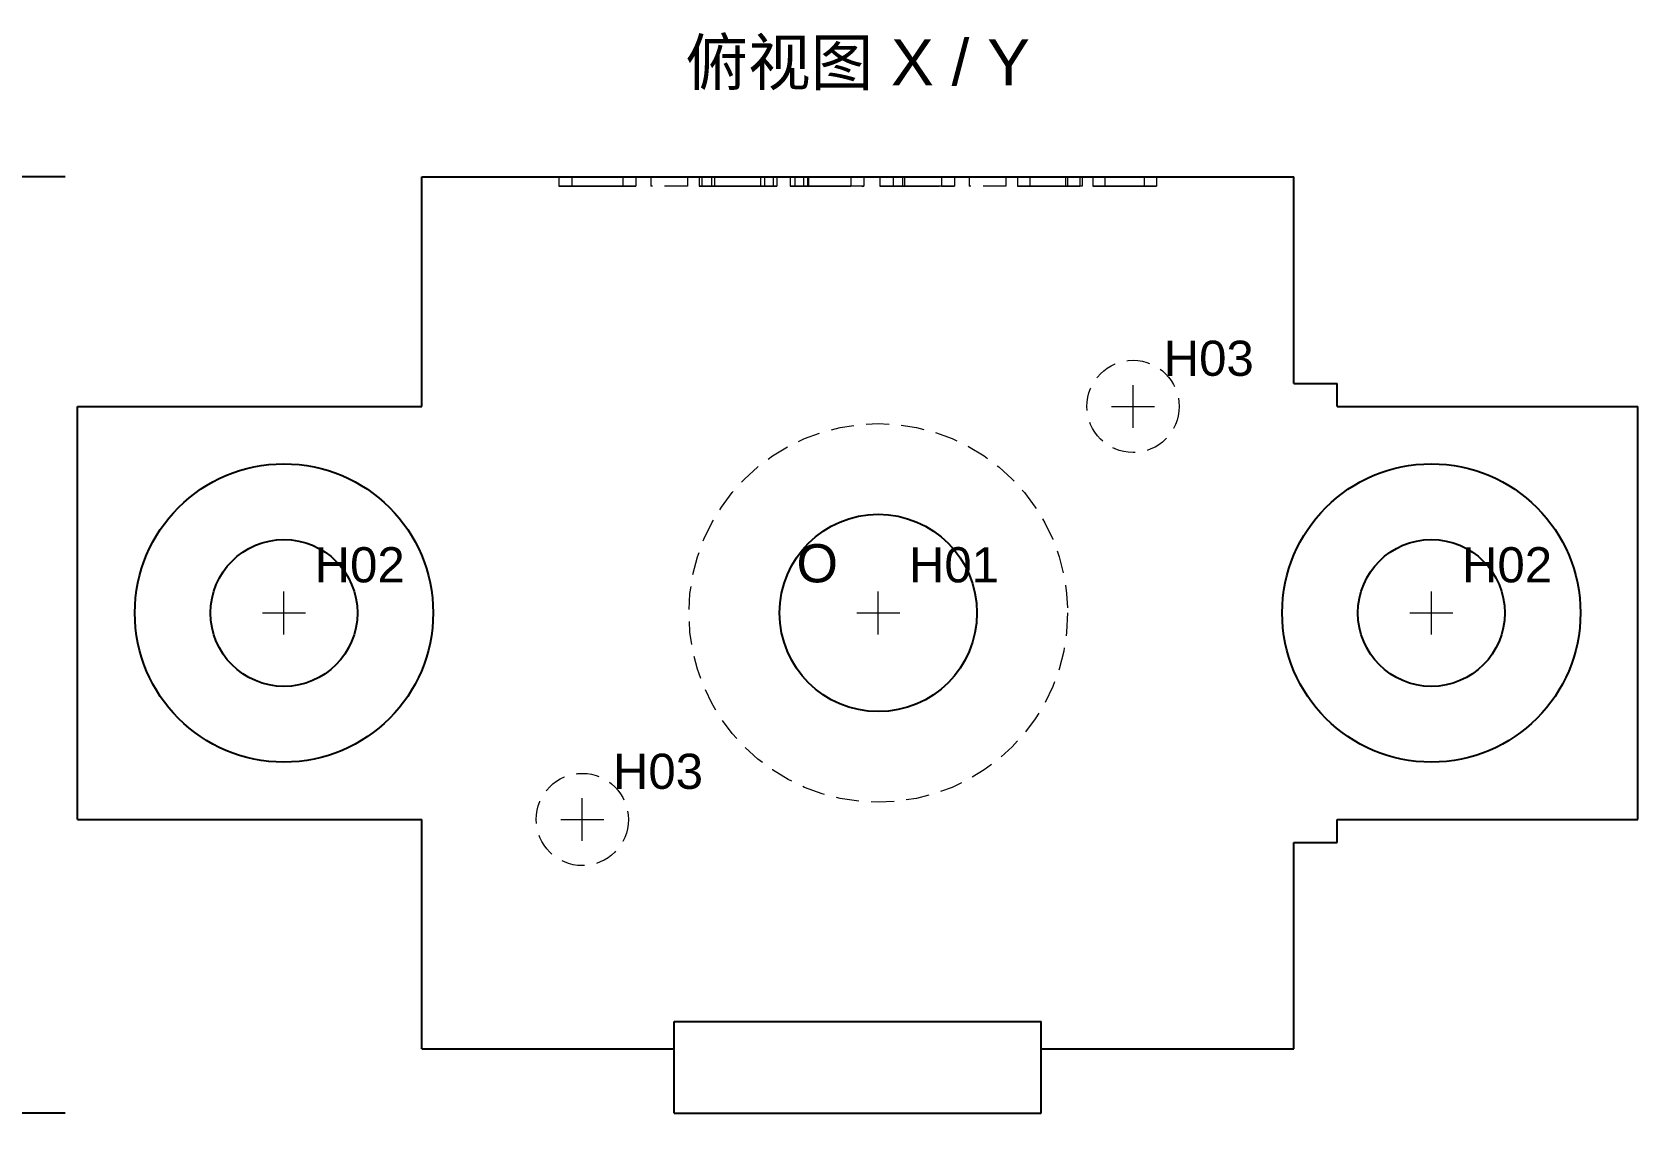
# Model space of a CAD drawing. Header units: millimetres. Extents: x 6 to 223, y 20 to 91.
# Drawn here: x 35.68 to 70.67, y 20.19 to 44.02 of the extents above; entities that cross this region are included whole.
import ezdxf
from ezdxf.enums import TextEntityAlignment as Align

# ---------------------------------------------------------------- set-up
doc = ezdxf.new("R2010")
doc.units = ezdxf.units.MM
doc.linetypes.add('WP_HIDDEN', pattern=[2.3, 1.5, -0.8])
for name, color, linetype, lineweight in [('ANNOTATIONS', 7, 'CONTINUOUS', 18), ('DIMENSIONS', 7, 'CONTINUOUS', 18), ('HIDDEN', 7, 'WP_HIDDEN', 13), ('VISIBLE', 7, 'CONTINUOUS', 25)]:
    doc.layers.add(name, color=color, linetype=linetype, lineweight=lineweight)
doc.styles.add('CJK', font='Arial Unicode.ttf')
doc.styles.add('OpenSansCondensed-Light', font='OpenSansCondensed-Light.ttf')
doc.dimstyles.new('EZDXF', dxfattribs={"dimtxt": 0.25, "dimasz": 0.175, "dimexe": 0.375, "dimexo": 0.125, "dimgap": 0.1, "dimtad": 1, "dimlfac": 100, "dimzin": 12, "dimdsep": 46, "dimtxsty": 'OpenSansCondensed-Light', "dimblk": 'ARCHTICK', "dimcen": 2.5, "dimazin": 3, "dimtfac": 0.5, "dimtmove": 2, "dimatfit": 3})

# ---------------------------------------------------------------- blocks, each defined once
blk = doc.blocks.new('_ARCHTICK')
at = {"color": 0, "linetype": 'BYBLOCK', "const_width": 0.15}
blk.add_lwpolyline([(-0.5, -0.5), (0.5, 0.5)], dxfattribs=at)

msp = doc.modelspace()

# ---------------------------------------------------------------- linework, layer by layer
at = {"layer": 'ANNOTATIONS'}
for p, q in [((59.66667, 35.4), (59.66667, 36.33333)), ((59.2, 35.86667), (60.13333, 35.86667)), ((41.16667, 30.9), (41.16667, 31.83333)), ((54.11667, 30.9), (54.11667, 31.83333)), ((66.16667, 30.9), (66.16667, 31.83333)), ((40.7, 31.36667), (41.63333, 31.36667)), ((53.65, 31.36667), (54.58333, 31.36667)), ((65.7, 31.36667), (66.63333, 31.36667)), ((47.66667, 26.4), (47.66667, 27.33333)), ((47.2, 26.86667), (48.13333, 26.86667))]:
    msp.add_line(p, q, dxfattribs=at)
at = {"layer": 'HIDDEN', "ltscale": 0.333333}
for p, q in [((47.44035, 40.86667), (47.15882, 40.86667)), ((47.15882, 40.86667), (47.15882, 40.66667)), ((47.44035, 40.66667), (47.15882, 40.66667)), ((47.44035, 40.86667), (47.44035, 40.66667)), ((48.83204, 40.86667), (48.55051, 40.86667)), ((48.55051, 40.86667), (48.55051, 40.66667)), ((48.83204, 40.66667), (48.55051, 40.66667)), ((48.83204, 40.86667), (48.83204, 40.66667)), ((49.96106, 40.86667), (49.15855, 40.86667)), ((49.15855, 40.86667), (49.15855, 40.66667)), ((49.96106, 40.66667), (49.15855, 40.66667)), ((49.96106, 40.86667), (49.96106, 40.66667)), ((50.21066, 40.86667), (50.21066, 40.66667)), ((50.27452, 40.86667), (50.54444, 40.86667)), ((50.27452, 40.86667), (50.27452, 40.66667)), ((50.27452, 40.66667), (50.54444, 40.66667)), ((50.48204, 40.86667), (50.48204, 40.66667)), ((50.54444, 40.86667), (50.54444, 40.66667)), ((51.55156, 40.86667), (51.55156, 40.66667)), ((51.9042, 40.86667), (51.63863, 40.86667)), ((51.63863, 40.86667), (51.63863, 40.66667)), ((51.9042, 40.66667), (51.63863, 40.66667)), ((51.82293, 40.86667), (51.82293, 40.66667)), ((51.9042, 40.86667), (51.9042, 40.66667)), ((52.19589, 40.86667), (52.19589, 40.66667)), ((52.29892, 40.86667), (52.29892, 40.66667)), ((52.48758, 40.86667), (52.48758, 40.66667)), ((52.5761, 40.86667), (52.5761, 40.66667)), ((52.59642, 40.86667), (52.59642, 40.66667)), ((52.99114, 40.86667), (53.80235, 40.86667)), ((53.52082, 40.86667), (52.99114, 40.86667)), ((52.99114, 40.66667), (53.80235, 40.66667)), ((53.52082, 40.66667), (52.99114, 40.66667)), ((53.80235, 40.86667), (53.0042, 40.86667)), ((53.80235, 40.66667), (53.0042, 40.66667)), ((53.02887, 40.86667), (53.52082, 40.86667)), ((53.02887, 40.66667), (53.52082, 40.66667)), ((53.52082, 40.86667), (53.0608, 40.86667)), ((53.52082, 40.66667), (53.0608, 40.66667)), ((53.09562, 40.86667), (53.52082, 40.86667)), ((53.09562, 40.66667), (53.52082, 40.66667)), ((53.52082, 40.86667), (53.52082, 40.66667)), ((53.80235, 40.86667), (53.80235, 40.66667)), ((54.14919, 40.86667), (54.14919, 40.66667)), ((54.43942, 40.86667), (54.43942, 40.66667)), ((54.64694, 40.86667), (54.64694, 40.66667)), ((54.68467, 40.86667), (54.68467, 40.66667)), ((55.49153, 40.86667), (54.94153, 40.86667)), ((55.49153, 40.66667), (54.94153, 40.66667)), ((54.94589, 40.86667), (55.49153, 40.86667)), ((54.94589, 40.66667), (55.49153, 40.66667)), ((54.94734, 40.86667), (55.49153, 40.86667)), ((54.94734, 40.66667), (55.49153, 40.66667)), ((55.77307, 40.86667), (54.97056, 40.86667)), ((55.77307, 40.66667), (54.97056, 40.66667)), ((55.49153, 40.86667), (55.77307, 40.86667)), ((55.49153, 40.86667), (55.49153, 40.66667)), ((55.49153, 40.66667), (55.77307, 40.66667)), ((55.77307, 40.86667), (55.77307, 40.66667)), ((56.89774, 40.86667), (56.09523, 40.86667)), ((56.09523, 40.86667), (56.09523, 40.66667)), ((56.89774, 40.66667), (56.09523, 40.66667)), ((56.89774, 40.86667), (56.89774, 40.66667)), ((58.19219, 40.86667), (57.14879, 40.86667)), ((57.14879, 40.86667), (58.55499, 40.86667)), ((57.14879, 40.86667), (57.14879, 40.66667)), ((57.14879, 40.66667), (58.55499, 40.66667)), ((58.19219, 40.66667), (57.14879, 40.66667)), ((57.15169, 40.86667), (57.15169, 40.66667)), ((57.42016, 40.86667), (57.42016, 40.66667)), ((58.19219, 40.86667), (58.19219, 40.66667)), ((58.23718, 40.86667), (58.50565, 40.86667)), ((58.23718, 40.86667), (58.23718, 40.66667)), ((58.23718, 40.66667), (58.50565, 40.66667)), ((58.50565, 40.86667), (58.50565, 40.66667)), ((58.55499, 40.86667), (58.55499, 40.66667)), ((58.78718, 40.86667), (58.78718, 40.66667)), ((59.05565, 40.86667), (59.05565, 40.66667)), ((59.90605, 40.86667), (59.90605, 40.66667)), ((60.17452, 40.86667), (60.17452, 40.66667)), ((49.66667, 21.86667), (49.66667, 22.46667)), ((57.66667, 21.86667), (57.66667, 22.46667)), ((49.66667, 20.46667), (49.66667, 21.86667)), ((57.66667, 20.46667), (57.66667, 21.86667))]:
    msp.add_line(p, q, dxfattribs=at)
for points in [[(47.23138, 40.86667), (47.19867, 40.86667), (47.17608, 40.86667), (47.15882, 40.86667)], [(47.15882, 40.66667), (47.17696, 40.66667), (47.23138, 40.66667)], [(47.49332, 40.86667), (47.40655, 40.86667), (47.33365, 40.86667), (47.27515, 40.86667), (47.23138, 40.86667)], [(47.23138, 40.66667), (47.27496, 40.66667), (47.33314, 40.66667), (47.40593, 40.66667), (47.49332, 40.66667)], [(47.44035, 40.86667), (47.44745, 40.86667), (47.47038, 40.86667), (47.51145, 40.86667), (47.57241, 40.86667)], [(47.57241, 40.66667), (47.51463, 40.66667), (47.47336, 40.66667), (47.4486, 40.66667), (47.44035, 40.66667)], [(47.99035, 40.86667), (47.84788, 40.86667), (47.71666, 40.86667), (47.59805, 40.86667), (47.49332, 40.86667)], [(47.49332, 40.66667), (47.5954, 40.66667), (47.71226, 40.66667), (47.84391, 40.66667), (47.99035, 40.66667)], [(47.57241, 40.86667), (47.6524, 40.86667), (47.75445, 40.86667), (47.87622, 40.86667), (48.01502, 40.86667)], [(48.01502, 40.66667), (47.8709, 40.66667), (47.74909, 40.66667), (47.64959, 40.66667), (47.57241, 40.66667)], [(48.4794, 40.86667), (48.37496, 40.86667), (48.25792, 40.86667), (48.12934, 40.86667), (47.99035, 40.86667)], [(47.99035, 40.66667), (48.13302, 40.66667), (48.26208, 40.66667), (48.37754, 40.66667), (48.4794, 40.66667)], [(48.01502, 40.86667), (48.18161, 40.86667), (48.32194, 40.86667)], [(48.32194, 40.66667), (48.18245, 40.66667), (48.01502, 40.66667)], [(48.32194, 40.86667), (48.42893, 40.86667), (48.49899, 40.86667)], [(48.49899, 40.66667), (48.42897, 40.66667), (48.32194, 40.66667)], [(48.75077, 40.86667), (48.70338, 40.86667), (48.64217, 40.86667), (48.56736, 40.86667), (48.4794, 40.86667)], [(48.4794, 40.66667), (48.56765, 40.66667), (48.64229, 40.66667), (48.70333, 40.66667), (48.75077, 40.66667)], [(48.49899, 40.86667), (48.53824, 40.86667), (48.55051, 40.86667)], [(48.55051, 40.66667), (48.53763, 40.66667), (48.49899, 40.66667)], [(48.83204, 40.86667), (48.81279, 40.86667), (48.7875, 40.86667), (48.75077, 40.86667)], [(48.75077, 40.66667), (48.78632, 40.66667), (48.81172, 40.66667), (48.82696, 40.66667), (48.83204, 40.66667)], [(50.21066, 40.86667), (50.21615, 40.86667), (50.23271, 40.86667), (50.2604, 40.86667), (50.29919, 40.86667)], [(50.30789, 40.86667), (50.26547, 40.86667), (50.23504, 40.86667), (50.21675, 40.86667), (50.21066, 40.86667)], [(50.21066, 40.66667), (50.21674, 40.66667), (50.23497, 40.66667), (50.26536, 40.66667), (50.30789, 40.66667)], [(50.29919, 40.66667), (50.26046, 40.66667), (50.23279, 40.66667), (50.2162, 40.66667), (50.21066, 40.66667)], [(50.27452, 40.86667), (50.28371, 40.86667), (50.30418, 40.86667), (50.33596, 40.86667), (50.379, 40.86667)], [(50.379, 40.66667), (50.33601, 40.66667), (50.30427, 40.66667), (50.28377, 40.66667), (50.27452, 40.66667)], [(50.29919, 40.86667), (50.35009, 40.86667), (50.41304, 40.86667), (50.48766, 40.86667), (50.57346, 40.86667)], [(50.57346, 40.66667), (50.48666, 40.66667), (50.41202, 40.66667), (50.34952, 40.66667), (50.29919, 40.66667)], [(50.58725, 40.86667), (50.50202, 40.86667), (50.42685, 40.86667), (50.36206, 40.86667), (50.30789, 40.86667)], [(50.30789, 40.66667), (50.36181, 40.66667), (50.42635, 40.66667), (50.50149, 40.66667), (50.58725, 40.66667)], [(50.379, 40.86667), (50.43303, 40.86667), (50.49753, 40.86667), (50.6569, 40.86667)], [(50.6569, 40.66667), (50.57178, 40.66667), (50.49709, 40.66667), (50.43283, 40.66667), (50.379, 40.66667)], [(50.48204, 40.86667), (50.4971, 40.86667), (50.54226, 40.86667)], [(50.54008, 40.86667), (50.49653, 40.86667), (50.48204, 40.86667)], [(50.48204, 40.66667), (50.49655, 40.66667), (50.54008, 40.66667)], [(50.54226, 40.66667), (50.49709, 40.66667), (50.48204, 40.66667)], [(50.73164, 40.86667), (50.61752, 40.86667), (50.54008, 40.86667)], [(50.54008, 40.66667), (50.617, 40.66667), (50.73164, 40.66667)], [(50.54226, 40.86667), (50.61857, 40.86667), (50.72584, 40.86667)], [(50.72584, 40.66667), (50.61827, 40.66667), (50.54226, 40.66667)], [(50.69173, 40.86667), (50.63507, 40.86667), (50.59166, 40.86667), (50.56152, 40.86667), (50.54444, 40.86667)], [(50.54444, 40.66667), (50.56181, 40.66667), (50.59214, 40.66667), (50.63545, 40.66667), (50.69173, 40.66667)], [(50.57346, 40.86667), (50.65635, 40.86667), (50.76492, 40.86667), (50.89544, 40.86667), (51.04437, 40.86667)], [(51.04437, 40.66667), (50.88624, 40.66667), (50.75504, 40.66667), (50.65078, 40.66667), (50.57346, 40.66667)], [(50.99721, 40.86667), (50.78182, 40.86667), (50.58725, 40.86667)], [(50.58725, 40.66667), (50.7808, 40.66667), (50.99721, 40.66667)], [(50.6569, 40.86667), (50.85309, 40.86667), (51.07412, 40.86667)], [(51.07412, 40.66667), (50.85154, 40.66667), (50.6569, 40.66667)], [(51.06251, 40.86667), (50.94997, 40.86667), (50.84991, 40.86667), (50.7635, 40.86667), (50.69173, 40.86667)], [(50.69173, 40.66667), (50.76198, 40.66667), (50.84719, 40.66667), (50.94737, 40.66667), (51.06251, 40.66667)], [(50.72584, 40.86667), (50.85917, 40.86667), (51.01027, 40.86667)], [(51.01027, 40.66667), (50.85862, 40.66667), (50.72584, 40.66667)], [(51.1104, 40.86667), (50.98347, 40.86667), (50.8759, 40.86667), (50.79092, 40.86667), (50.73164, 40.86667)], [(50.73164, 40.66667), (50.78742, 40.66667), (50.86914, 40.66667), (50.9768, 40.66667), (51.1104, 40.66667)], [(51.48118, 40.86667), (51.37535, 40.86667), (51.25888, 40.86667), (50.99721, 40.86667)], [(50.99721, 40.66667), (51.13575, 40.66667), (51.26259, 40.66667), (51.37774, 40.66667), (51.48118, 40.66667)], [(51.01027, 40.86667), (51.18202, 40.86667), (51.33679, 40.86667)], [(51.33679, 40.66667), (51.1826, 40.66667), (51.01027, 40.66667)], [(51.04437, 40.86667), (51.18968, 40.86667), (51.31224, 40.86667), (51.40699, 40.86667), (51.46884, 40.86667)], [(51.46884, 40.66667), (51.41184, 40.66667), (51.32209, 40.66667), (51.1996, 40.66667), (51.04437, 40.66667)], [(51.43474, 40.86667), (51.36574, 40.86667), (51.27981, 40.86667), (51.17823, 40.86667), (51.06251, 40.86667)], [(51.06251, 40.66667), (51.18155, 40.66667), (51.28327, 40.66667), (51.36767, 40.66667), (51.43474, 40.66667)], [(51.07412, 40.86667), (51.27826, 40.86667), (51.46449, 40.86667)], [(51.46449, 40.66667), (51.2791, 40.66667), (51.07412, 40.66667)], [(51.52109, 40.86667), (51.44773, 40.86667), (51.35331, 40.86667), (51.2401, 40.86667), (51.1104, 40.86667)], [(51.1104, 40.66667), (51.246, 40.66667), (51.35964, 40.66667), (51.45134, 40.66667), (51.52109, 40.66667)], [(51.33679, 40.86667), (51.46237, 40.86667), (51.55084, 40.86667)], [(51.55084, 40.66667), (51.46286, 40.66667), (51.33679, 40.66667)], [(51.55156, 40.86667), (51.54423, 40.86667), (51.52222, 40.86667), (51.48562, 40.86667), (51.43474, 40.86667)], [(51.43474, 40.66667), (51.48585, 40.66667), (51.52236, 40.66667), (51.54426, 40.66667), (51.55156, 40.66667)], [(51.46449, 40.86667), (51.61856, 40.86667), (51.6803, 40.86667), (51.73151, 40.86667)], [(51.73151, 40.66667), (51.68054, 40.66667), (51.61904, 40.66667), (51.54703, 40.66667), (51.46449, 40.66667)], [(51.46884, 40.86667), (51.50502, 40.86667), (51.5309, 40.86667), (51.54641, 40.86667), (51.55156, 40.86667)], [(51.55156, 40.66667), (51.54639, 40.66667), (51.53088, 40.66667), (51.50503, 40.66667), (51.46884, 40.66667)], [(51.78738, 40.86667), (51.72653, 40.86667), (51.65504, 40.86667), (51.57314, 40.86667), (51.48118, 40.86667)], [(51.48118, 40.66667), (51.57351, 40.66667), (51.65532, 40.66667), (51.72661, 40.66667), (51.78738, 40.66667)], [(51.7482, 40.86667), (51.65353, 40.86667), (51.52109, 40.86667)], [(51.52109, 40.66667), (51.65405, 40.66667), (51.7482, 40.66667)], [(51.55084, 40.86667), (51.60747, 40.86667), (51.63863, 40.86667)], [(51.63863, 40.66667), (51.60725, 40.66667), (51.55084, 40.66667)], [(51.73151, 40.86667), (51.77143, 40.86667), (51.80003, 40.86667), (51.81721, 40.86667), (51.82293, 40.86667)], [(51.82293, 40.66667), (51.81722, 40.66667), (51.80008, 40.66667), (51.77151, 40.66667), (51.73151, 40.66667)], [(51.82293, 40.86667), (51.80428, 40.86667), (51.7482, 40.86667)], [(51.7482, 40.66667), (51.80425, 40.66667), (51.82293, 40.66667)], [(51.9042, 40.86667), (51.89479, 40.86667), (51.87221, 40.86667), (51.83638, 40.86667), (51.78738, 40.86667)], [(51.78738, 40.66667), (51.83631, 40.66667), (51.87209, 40.66667), (51.89472, 40.66667), (51.9042, 40.66667)], [(52.19589, 40.86667), (52.20231, 40.86667), (52.22171, 40.86667), (52.25418, 40.86667), (52.29965, 40.86667)], [(52.25901, 40.86667), (52.21164, 40.86667), (52.19589, 40.86667)], [(52.19589, 40.66667), (52.21167, 40.66667), (52.25901, 40.66667)], [(52.29965, 40.66667), (52.25425, 40.66667), (52.22183, 40.66667), (52.20237, 40.66667), (52.19589, 40.66667)], [(52.41502, 40.86667), (52.32932, 40.86667), (52.25901, 40.86667)], [(52.25901, 40.66667), (52.32958, 40.66667), (52.41502, 40.66667)], [(52.29892, 40.86667), (52.30415, 40.86667), (52.31985, 40.86667), (52.34596, 40.86667), (52.38237, 40.86667)], [(52.37293, 40.86667), (52.31745, 40.86667), (52.29892, 40.86667)], [(52.29892, 40.66667), (52.31743, 40.66667), (52.37293, 40.66667)], [(52.38237, 40.66667), (52.34586, 40.66667), (52.31978, 40.66667), (52.30414, 40.66667), (52.29892, 40.66667)], [(52.29965, 40.86667), (52.35747, 40.86667), (52.42645, 40.86667), (52.50625, 40.86667), (52.59642, 40.86667)], [(52.59642, 40.66667), (52.50549, 40.66667), (52.42572, 40.66667), (52.35711, 40.66667), (52.29965, 40.66667)], [(52.59642, 40.86667), (52.46621, 40.86667), (52.37293, 40.86667)], [(52.37293, 40.66667), (52.46581, 40.66667), (52.59642, 40.66667)], [(52.38237, 40.86667), (52.48182, 40.86667), (52.6131, 40.86667)], [(52.6131, 40.66667), (52.48177, 40.66667), (52.38237, 40.66667)], [(52.64793, 40.86667), (52.52009, 40.86667), (52.41502, 40.86667)], [(52.41502, 40.66667), (52.51968, 40.66667), (52.64793, 40.66667)], [(52.48758, 40.86667), (52.49807, 40.86667), (52.52966, 40.86667)], [(52.54853, 40.86667), (52.50277, 40.86667), (52.48758, 40.86667)], [(52.52966, 40.66667), (52.4981, 40.66667), (52.48758, 40.66667)], [(52.48758, 40.66667), (52.50281, 40.66667), (52.54853, 40.66667)], [(52.52966, 40.86667), (52.5775, 40.86667), (52.63705, 40.86667)], [(52.63705, 40.66667), (52.57755, 40.66667), (52.52966, 40.66667)], [(52.71759, 40.86667), (52.62133, 40.86667), (52.54853, 40.86667)], [(52.54853, 40.66667), (52.62127, 40.66667), (52.71759, 40.66667)], [(52.5761, 40.86667), (52.58965, 40.86667), (52.63052, 40.86667)], [(52.62689, 40.86667), (52.58877, 40.86667), (52.5761, 40.86667)], [(52.63052, 40.66667), (52.5897, 40.66667), (52.5761, 40.66667)], [(52.5761, 40.66667), (52.5888, 40.66667), (52.62689, 40.66667)], [(52.6131, 40.86667), (52.69455, 40.86667), (52.78736, 40.86667), (53.0042, 40.86667)], [(53.0042, 40.66667), (52.88833, 40.66667), (52.78453, 40.66667), (52.69278, 40.66667), (52.6131, 40.66667)], [(52.77201, 40.86667), (52.68859, 40.86667), (52.62689, 40.86667)], [(52.62689, 40.66667), (52.68857, 40.66667), (52.77201, 40.66667)], [(52.63052, 40.86667), (52.69834, 40.86667), (52.79233, 40.86667)], [(52.79233, 40.66667), (52.69818, 40.66667), (52.63052, 40.66667)], [(52.63705, 40.86667), (52.71049, 40.86667), (52.79958, 40.86667)], [(52.79958, 40.66667), (52.71033, 40.66667), (52.63705, 40.66667)], [(52.99114, 40.86667), (52.80532, 40.86667), (52.64793, 40.86667)], [(52.64793, 40.66667), (52.80375, 40.66667), (52.99114, 40.66667)], [(53.02887, 40.86667), (52.93503, 40.86667), (52.85147, 40.86667), (52.7788, 40.86667), (52.71759, 40.86667)], [(52.71759, 40.66667), (52.77759, 40.66667), (52.84947, 40.66667), (52.93323, 40.66667), (53.02887, 40.66667)], [(53.09562, 40.86667), (52.99238, 40.86667), (52.90321, 40.86667), (52.82937, 40.86667), (52.77201, 40.86667)], [(52.77201, 40.66667), (52.82761, 40.66667), (52.90008, 40.66667), (52.98942, 40.66667), (53.09562, 40.66667)], [(52.79233, 40.86667), (52.84057, 40.86667), (52.90182, 40.86667), (52.97546, 40.86667), (53.0608, 40.86667)], [(53.0608, 40.66667), (52.97382, 40.66667), (52.90008, 40.66667), (52.83958, 40.66667), (52.79233, 40.66667)], [(52.79958, 40.86667), (52.83263, 40.86667), (52.87576, 40.86667), (52.99114, 40.86667)], [(52.99114, 40.66667), (52.92801, 40.66667), (52.87504, 40.66667), (52.83223, 40.66667), (52.79958, 40.66667)], [(54.14919, 40.86667), (54.16528, 40.86667), (54.21376, 40.86667)], [(54.32188, 40.86667), (54.24623, 40.86667), (54.19207, 40.86667), (54.15979, 40.86667), (54.14919, 40.86667)], [(54.14919, 40.66667), (54.15998, 40.66667), (54.19236, 40.66667), (54.24633, 40.66667), (54.32188, 40.66667)], [(54.21376, 40.66667), (54.16533, 40.66667), (54.14919, 40.66667)], [(54.21376, 40.86667), (54.28848, 40.86667), (54.38428, 40.86667)], [(54.38428, 40.66667), (54.28868, 40.66667), (54.21376, 40.66667)], [(54.94589, 40.86667), (54.75217, 40.86667), (54.57928, 40.86667), (54.43362, 40.86667), (54.32188, 40.86667)], [(54.32188, 40.66667), (54.42564, 40.66667), (54.56423, 40.66667), (54.73764, 40.66667), (54.94589, 40.66667)], [(54.38428, 40.86667), (54.50344, 40.86667), (54.64694, 40.86667)], [(54.64694, 40.66667), (54.50291, 40.66667), (54.38428, 40.66667)], [(54.43942, 40.86667), (54.44646, 40.86667), (54.46781, 40.86667), (54.5037, 40.86667), (54.55407, 40.86667)], [(54.5069, 40.86667), (54.45623, 40.86667), (54.43942, 40.86667)], [(54.55407, 40.66667), (54.50391, 40.66667), (54.46808, 40.66667), (54.44659, 40.66667), (54.43942, 40.66667)], [(54.43942, 40.66667), (54.45629, 40.66667), (54.5069, 40.66667)], [(54.68467, 40.86667), (54.58507, 40.86667), (54.5069, 40.86667)], [(54.5069, 40.66667), (54.58509, 40.66667), (54.68467, 40.66667)], [(54.55407, 40.86667), (54.62357, 40.86667), (54.7125, 40.86667), (54.81914, 40.86667), (54.94153, 40.86667)], [(54.94153, 40.66667), (54.81501, 40.66667), (54.70826, 40.66667), (54.62128, 40.66667), (54.55407, 40.66667)], [(54.64694, 40.86667), (54.7105, 40.86667), (54.78606, 40.86667), (54.87297, 40.86667), (54.97056, 40.86667)], [(54.97056, 40.66667), (54.87088, 40.66667), (54.78372, 40.66667), (54.70907, 40.66667), (54.64694, 40.66667)], [(54.94734, 40.86667), (54.86096, 40.86667), (54.78782, 40.86667), (54.7288, 40.86667), (54.68467, 40.86667)], [(54.68467, 40.66667), (54.72776, 40.66667), (54.78589, 40.66667), (54.85909, 40.66667), (54.94734, 40.66667)], [(57.15169, 40.86667), (57.16273, 40.86667), (57.19623, 40.86667), (57.25227, 40.86667), (57.33019, 40.86667)], [(57.20394, 40.86667), (57.16477, 40.86667), (57.15169, 40.86667)], [(57.15169, 40.66667), (57.16475, 40.66667), (57.20394, 40.66667)], [(57.33019, 40.66667), (57.2521, 40.66667), (57.19632, 40.66667), (57.16285, 40.66667), (57.15169, 40.66667)], [(57.37735, 40.86667), (57.27402, 40.86667), (57.20394, 40.86667)], [(57.20394, 40.66667), (57.27341, 40.66667), (57.37735, 40.66667)], [(57.33019, 40.86667), (57.42902, 40.86667), (57.54376, 40.86667), (57.67297, 40.86667), (57.81489, 40.86667)], [(57.81489, 40.66667), (57.66977, 40.66667), (57.54061, 40.66667), (57.42742, 40.66667), (57.33019, 40.66667)], [(57.78006, 40.86667), (57.65645, 40.86667), (57.54655, 40.86667), (57.45268, 40.86667), (57.37735, 40.86667)], [(57.37735, 40.66667), (57.44796, 40.66667), (57.53862, 40.66667), (57.64931, 40.66667), (57.78006, 40.66667)], [(57.42016, 40.86667), (57.42797, 40.86667), (57.4512, 40.86667), (57.48943, 40.86667), (57.54206, 40.86667)], [(57.53118, 40.86667), (57.48267, 40.86667), (57.44791, 40.86667), (57.42707, 40.86667), (57.42016, 40.86667)], [(57.42016, 40.66667), (57.4271, 40.66667), (57.44792, 40.66667), (57.48261, 40.66667), (57.53118, 40.66667)], [(57.54206, 40.66667), (57.48873, 40.66667), (57.45064, 40.66667), (57.42778, 40.66667), (57.42016, 40.66667)], [(57.82069, 40.86667), (57.6596, 40.86667), (57.53118, 40.86667)], [(57.53118, 40.66667), (57.65906, 40.66667), (57.82069, 40.66667)], [(57.54206, 40.86667), (57.62454, 40.86667), (57.73329, 40.86667), (57.86343, 40.86667), (58.0108, 40.86667)], [(58.0108, 40.66667), (57.85144, 40.66667), (57.7202, 40.66667), (57.61707, 40.66667), (57.54206, 40.66667)], [(58.0819, 40.86667), (58.03517, 40.86667), (57.96756, 40.86667), (57.88165, 40.86667), (57.78006, 40.86667)], [(57.78006, 40.66667), (57.88708, 40.66667), (57.97307, 40.66667), (58.03801, 40.66667), (58.0819, 40.66667)], [(57.81489, 40.86667), (57.95555, 40.86667), (58.08402, 40.86667), (58.19867, 40.86667), (58.29813, 40.86667)], [(58.29813, 40.66667), (58.20045, 40.66667), (58.08735, 40.66667), (57.95883, 40.66667), (57.81489, 40.66667)], [(58.12254, 40.86667), (57.9898, 40.86667), (57.82069, 40.86667)], [(57.82069, 40.66667), (57.99048, 40.66667), (58.12254, 40.66667)], [(58.0108, 40.86667), (58.11289, 40.86667), (58.20448, 40.86667), (58.28466, 40.86667), (58.35255, 40.86667)], [(58.35255, 40.66667), (58.28684, 40.66667), (58.20798, 40.66667), (58.11596, 40.66667), (58.0108, 40.66667)], [(58.19219, 40.86667), (58.14279, 40.86667), (58.0819, 40.86667)], [(58.0819, 40.66667), (58.14285, 40.66667), (58.19219, 40.66667)], [(58.23718, 40.86667), (58.22964, 40.86667), (58.20817, 40.86667), (58.17247, 40.86667), (58.12254, 40.86667)], [(58.12254, 40.66667), (58.17215, 40.66667), (58.20779, 40.66667), (58.22947, 40.66667), (58.23718, 40.66667)], [(58.29813, 40.86667), (58.37971, 40.86667), (58.44137, 40.86667), (58.48312, 40.86667), (58.50565, 40.86667)], [(58.50565, 40.66667), (58.48234, 40.66667), (58.43998, 40.66667), (58.37858, 40.66667), (58.29813, 40.66667)], [(58.35255, 40.86667), (58.4543, 40.86667), (58.52452, 40.86667)], [(58.52452, 40.66667), (58.45468, 40.66667), (58.35255, 40.66667)], [(58.52452, 40.86667), (58.54755, 40.86667), (58.55522, 40.86667)], [(58.55522, 40.66667), (58.54755, 40.66667), (58.52452, 40.66667)], [(58.55522, 40.86667), (58.55499, 40.86667)], [(58.55499, 40.66667), (58.55522, 40.66667)], [(58.55522, 40.86667), (58.55522, 40.66667)], [(58.78718, 40.86667), (58.79856, 40.86667), (58.83507, 40.86667)], [(58.86409, 40.86667), (58.8292, 40.86667), (58.80529, 40.86667), (58.78718, 40.86667)], [(58.78718, 40.66667), (58.80641, 40.66667), (58.86409, 40.66667)], [(58.83507, 40.66667), (58.79915, 40.66667), (58.78718, 40.66667)], [(58.83507, 40.86667), (58.89164, 40.86667), (58.96713, 40.86667)], [(58.96713, 40.66667), (58.89203, 40.66667), (58.83507, 40.66667)], [(59.09411, 40.86667), (59.0216, 40.86667), (58.9591, 40.86667), (58.86409, 40.86667)], [(58.86409, 40.66667), (58.96005, 40.66667), (59.09411, 40.66667)], [(58.96713, 40.86667), (59.06242, 40.86667), (59.18045, 40.86667)], [(59.18045, 40.66667), (59.06254, 40.66667), (58.96713, 40.66667)], [(59.05565, 40.86667), (59.06172, 40.86667), (59.08193, 40.86667), (59.11967, 40.86667), (59.17828, 40.86667)], [(59.17828, 40.86667), (59.1196, 40.86667), (59.08187, 40.86667), (59.0617, 40.86667), (59.05565, 40.86667)], [(59.17828, 40.66667), (59.12463, 40.66667), (59.08631, 40.66667), (59.06331, 40.66667), (59.05565, 40.66667)], [(59.48085, 40.86667), (59.26861, 40.86667), (59.17634, 40.86667), (59.09411, 40.86667)], [(59.09411, 40.66667), (59.17569, 40.66667), (59.26734, 40.66667), (59.36906, 40.66667), (59.48085, 40.66667)], [(59.17828, 40.86667), (59.31436, 40.86667), (59.48085, 40.86667)], [(59.48375, 40.86667), (59.31519, 40.86667), (59.17828, 40.86667)], [(59.48085, 40.66667), (59.31523, 40.66667), (59.17828, 40.66667)], [(59.17828, 40.66667), (59.31596, 40.66667), (59.48375, 40.66667)], [(59.18045, 40.86667), (59.32067, 40.86667), (59.48085, 40.86667)], [(59.48085, 40.66667), (59.32013, 40.66667), (59.18045, 40.66667)], [(59.48085, 40.86667), (59.69204, 40.86667), (59.86614, 40.86667)], [(59.96409, 40.86667), (59.8678, 40.86667), (59.75408, 40.86667), (59.62437, 40.86667), (59.48085, 40.86667)], [(59.48085, 40.86667), (59.64732, 40.86667), (59.78342, 40.86667)], [(59.48085, 40.66667), (59.62642, 40.66667), (59.75549, 40.66667), (59.86804, 40.66667), (59.96409, 40.66667)], [(59.86614, 40.66667), (59.69327, 40.66667), (59.48085, 40.66667)], [(59.78342, 40.66667), (59.64647, 40.66667), (59.48085, 40.66667)], [(59.77109, 40.86667), (59.64571, 40.86667), (59.48375, 40.86667)], [(59.48375, 40.66667), (59.64556, 40.66667), (59.77109, 40.66667)], [(59.90605, 40.86667), (59.89928, 40.86667), (59.87685, 40.86667), (59.83526, 40.86667), (59.77109, 40.86667)], [(59.77109, 40.66667), (59.83013, 40.66667), (59.87231, 40.66667), (59.89761, 40.66667), (59.90605, 40.66667)], [(59.78342, 40.86667), (59.84207, 40.86667), (59.87979, 40.86667), (59.89999, 40.86667), (59.90605, 40.86667)], [(59.90605, 40.66667), (59.89838, 40.66667), (59.87539, 40.66667), (59.83707, 40.66667), (59.78342, 40.66667)], [(59.86614, 40.86667), (60.00134, 40.86667), (60.09688, 40.86667)], [(60.09688, 40.66667), (60.00037, 40.66667), (59.86614, 40.66667)], [(60.17452, 40.86667), (60.16388, 40.86667), (60.1287, 40.86667), (60.0637, 40.86667), (59.96409, 40.86667)], [(59.96409, 40.66667), (60.05615, 40.66667), (60.12191, 40.66667), (60.16136, 40.66667), (60.17452, 40.66667)], [(60.09688, 40.86667), (60.13213, 40.86667), (60.15626, 40.86667), (60.17452, 40.86667)], [(60.17452, 40.66667), (60.15511, 40.66667), (60.09688, 40.66667)]]:
    msp.add_lwpolyline(points, dxfattribs=at)
for centre, radius in [((59.66667, 35.86667), 1.005), ((54.11667, 31.36667), 4.125), ((47.66667, 26.86667), 1.005)]:
    msp.add_circle(centre, radius, dxfattribs=at)
at = {"layer": 'VISIBLE'}
for p, q in [((44.16667, 40.86667), (63.16667, 40.86667)), ((44.16667, 35.86667), (44.16667, 40.86667)), ((63.16667, 36.36667), (63.16667, 40.86667)), ((63.16667, 36.36667), (64.11667, 36.36667)), ((64.11667, 35.86667), (64.11667, 36.36667)), ((36.66667, 35.86667), (44.16667, 35.86667)), ((36.66667, 26.86667), (36.66667, 35.86667)), ((64.11667, 35.86667), (70.66667, 35.86667)), ((70.66667, 26.86667), (70.66667, 35.86667)), ((36.66667, 26.86667), (44.16667, 26.86667)), ((44.16667, 21.86667), (44.16667, 26.86667)), ((64.11667, 26.36667), (64.11667, 26.86667)), ((64.11667, 26.86667), (70.66667, 26.86667)), ((63.16667, 21.86667), (63.16667, 26.36667)), ((63.16667, 26.36667), (64.11667, 26.36667)), ((49.66667, 20.46667), (49.66667, 22.46667)), ((49.66667, 22.46667), (57.66667, 22.46667)), ((57.66667, 20.46667), (57.66667, 22.46667)), ((44.16667, 21.86667), (49.66667, 21.86667)), ((57.66667, 21.86667), (63.16667, 21.86667)), ((49.66667, 20.46667), (57.66667, 20.46667))]:
    msp.add_line(p, q, dxfattribs=at)
for centre, radius in [((41.16667, 31.36667), 3.25), ((66.16667, 31.36667), 3.25), ((54.11667, 31.36667), 2.15), ((41.16667, 31.36667), 1.6), ((66.16667, 31.36667), 1.6)]:
    msp.add_circle(centre, radius, dxfattribs=at)

# ---------------------------------------------------------------- texts
at = {"layer": 'ANNOTATIONS', "style": 'CJK'}
msp.add_text('俯视图 X / Y', height=1, dxfattribs=at).set_placement((53.66667, 42.86667), align=Align.CENTER)
for s, height, p in [('H03', 0.766667, (60.33333, 36.53333)), ('H02', 0.766667, (41.83333, 32.03333)), ('O', 0.83333, (52.33333, 32.03333)), ('H01', 0.766667, (54.78333, 32.03333)), ('H02', 0.766667, (66.83333, 32.03333)), ('H03', 0.766667, (48.33333, 27.53333))]:
    msp.add_text(s, height=height, dxfattribs=at).set_placement(p)

# ---------------------------------------------------------------- dimensions: what is measured, and where the dimension line sits
at = {"layer": 'DIMENSIONS'}
msp.add_linear_dim(base=(30.66667, 20.46667), p1=(36.66667, 20.46667), p2=(36.66667, 40.86667), angle=90, dimstyle='EZDXF', override={"dimtxt": 0.866667, "dimasz": 0.5, "dimexe": 0.266667, "dimexo": 0.266667, "dimgap": 0.333333, "dimdec": 4, "dimlfac": 1, "dimzin": 8, "dimtxsty": 'CJK', "dimclrd": 7, "dimclre": 7, "dimclrt": 7}, dxfattribs=at).render()

doc.saveas('drawing.dxf')
